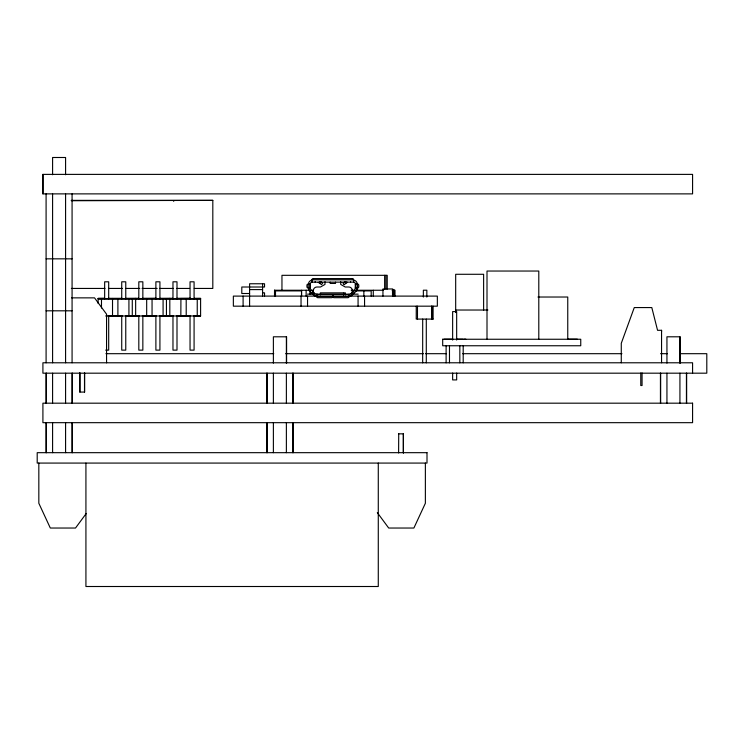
<?xml version="1.0" encoding="UTF-8"?>
<svg xmlns="http://www.w3.org/2000/svg" width="744" height="744" viewBox="0 0 744 744"><rect width="100%" height="100%" fill="white"/><g stroke="black" fill="none" stroke-linecap="round" stroke-linejoin="round"><path stroke-width="1.12" d="M42.91 193.877L42.91 174.384L692.58 174.384L692.58 193.877L42.91 193.877L42.91 174.384M46.091 362.784L46.091 193.877M52.592 362.784L52.592 193.877M52.592 174.766L52.592 157.495L65.584 157.495L65.584 174.766M65.584 362.784L65.584 193.877M72.075 362.784L72.075 193.877M79.794 372.949L79.794 392.069L84.611 392.069L84.611 372.949M79.906 392.069L79.906 372.949M84.5 392.069L84.5 372.949M98.134 303.459L98.134 298.391L104.802 298.372L98.134 298.428M101.491 308.025L101.491 298.911L98.134 298.865L200.601 298.902L101.491 298.856M104.653 298.893L104.653 281.799L108.689 281.809L108.689 298.893M106.559 362.83L106.559 314.182L94.525 297.86L71.619 297.86M108.689 315.475L108.689 350.126L105.657 350.117M105.657 315.968L112.521 315.995L112.521 298.911M200.601 298.428L193.933 298.437L200.601 298.391L200.601 315.977L117.896 315.995L117.896 298.911M121.728 315.475L121.728 350.126L125.764 350.126L125.764 315.475M121.728 298.893L121.728 281.799L125.764 281.809L125.764 298.893M138.961 315.93L128.926 315.995L128.926 298.911M132.283 315.977L132.283 298.902M135.65 315.995L135.65 298.911M138.812 315.475L138.812 350.126L142.848 350.126L142.848 315.475M138.812 298.893L138.812 281.799L142.848 281.809L142.848 298.893M142.262 315.93L146.68 315.93L146.68 298.911M156.463 315.93L152.055 315.93L152.055 298.911M155.887 315.475L155.887 350.126L159.923 350.126L159.923 315.475M155.887 298.893L155.887 281.799L159.923 281.809L159.923 298.893M173.11 315.93L163.085 315.995L163.085 298.911M166.442 315.977L166.442 298.902M169.809 315.995L169.809 298.911M172.971 315.475L172.971 350.126L176.998 350.126L176.998 315.475M172.971 298.893L172.971 281.799L176.998 281.809L176.998 298.893M176.421 315.93L180.839 315.93L180.922 298.911M190.622 315.93L186.214 315.93L186.214 298.911M190.046 315.475L190.046 350.126L194.082 350.126L194.082 315.475M190.046 298.893L190.046 281.799L194.082 281.809L194.082 298.893M200.601 315.977L197.244 315.93L197.244 298.911M194.268 288.44L212.812 288.44L212.812 200.369L71.303 200.369M281.957 290.253L281.957 275.317L387.224 275.317L387.224 289.109M352.349 292.857L352.349 292.206M353.642 282.069L353.884 282.153A1.655 1.655 0 0 1 355.297 283.845L355.269 288.607L357.222 288.607L357.222 287.593M422.666 362.83L422.694 319.083M426.293 362.83L426.293 319.083M446.112 362.83L446.112 345.755M449.478 362.83L449.478 345.755M452.64 373.079L452.64 379.914L456.667 379.914L456.667 373.079M452.64 340.064L452.64 311.597L456.667 311.597L456.667 340.064M455.681 312.573L455.681 274.285L483.619 274.285L483.619 310.257M459.829 362.83L459.829 345.755M463.196 362.83L463.196 345.755M487.004 339.255L487.004 271.039L538.796 271.039L538.796 339.255M567.756 339.255L567.756 297.023L537.949 297.023M621.277 362.784L621.277 343.3L634.269 307.57L651.809 307.57L657.557 330.308L661.556 330.308L661.556 362.784M394.99 296.103L395.008 290.253L392.162 290.253M357.222 288.607L356.943 289.974M332.791 295.768L332.68 295.973A1.293 0.995 0 0 1 331.554 296.484L317.911 296.475A1.311 1.004 0 0 1 316.618 295.461M319.976 283.52L321.092 281.93M86.211 513.537L75.507 528.035L50.313 528.035L38.828 503.26L38.828 463.075M350.87 293.675L354.795 289.76M345.169 281.548L343.031 283.036L344.147 284.645M344.147 284.636L347.56 282.255M108.103 315.93L122.304 315.93M117.896 315.93L112.521 315.93M152.055 315.93L146.68 315.93M180.922 315.94L186.214 315.93M71.303 200.731L212.812 200.369M46.091 258.838L72.075 258.838M313.363 278.591L352.349 278.591M352.349 278.591A1.311 1.004 0 0 1 353.642 279.614L353.642 282.134L311.829 282.153A1.655 1.655 0 0 0 310.443 284.087L307.932 284.087A1.311 0.986 90 0 0 306.928 285.38L306.937 286.682A1.311 0.986 90 0 0 307.932 287.974L310.443 287.984M355.269 284.087L357.78 284.087A1.311 0.986 -90 0 1 358.785 285.38L358.775 286.682A1.311 0.986 -90 0 1 357.78 287.974L355.269 287.984M308.49 288.309L310.443 288.309M355.269 288.309L357.222 288.309M71.368 288.44L104.988 288.44M108.466 288.44L122.379 288.44M125.857 288.44L139.77 288.44M142.095 288.44L157.161 288.44M159.486 288.44L173.399 288.44M176.877 288.44L189.627 288.44M308.49 287.593L308.49 288.607L310.443 288.607L310.443 284.087M249.593 289.602L262.586 289.602M313.429 290.253L274.517 290.253L274.517 296.103M351.177 290.253L383.486 290.253M351.94 290.904L371.182 290.904L371.182 296.103M262.586 292.857L264.538 292.857L264.538 296.103M311.262 292.857L314.014 292.857M351.698 292.857L354.451 292.857M249.593 293.508L241.8 293.508L241.8 287.007L264.538 287.007L264.538 283.762L249.593 283.762L249.593 306.175M311.978 293.573L314.74 293.573M350.973 293.573L353.735 293.573M307.542 294.15L321.231 294.15M321.743 294.15L343.97 294.15M344.481 294.15L358.171 294.15M316.618 294.866L349.094 294.866M317.874 296.103L233.356 296.103L233.356 306.175L437.351 306.175L437.351 296.103L348.452 296.103M487.897 310.025L455.681 310.025L455.681 312.266M46.091 310.815L72.075 310.815M125.615 315.93L128.926 315.93M159.774 315.93L163.085 315.93M193.933 315.93L197.244 315.93M433.12 319.083L416.231 319.083L416.259 306.175M443.991 339.19L452.715 339.19M457.002 339.19L463.028 339.19M464.014 339.19L465.791 339.19M567.579 339.19L577.325 339.19M105.908 353.688L273.755 353.688M285.649 353.688L423.42 353.688M425.549 353.688L446.465 353.688M462.74 353.688L621.956 353.688M660.533 353.688L667.47 353.688M680.072 353.688L706.8 353.688L706.8 373.181L42.91 373.181L42.91 362.784L692.58 362.784L692.58 373.181M398.607 433.836L403.425 433.836L403.425 452.947M320.543 281.548L322.682 283.036L321.566 284.636L318.153 282.255M310.918 289.76L314.842 293.675M377.32 512.625L388.694 528.035L413.887 528.035L425.373 503.26L425.373 463.075M344.621 281.93L345.746 283.52M332.921 295.768L333.033 295.973A1.293 0.995 0 0 0 334.158 296.484L347.801 296.475A1.311 1.004 0 0 0 349.094 295.461M308.49 288.607L308.769 289.974M686.647 373.181L686.647 403.183M686.433 373.181L686.433 403.183M680.146 363.128L680.146 336.8L666.94 336.8L666.94 363.128M679.932 336.8L679.932 363.128M679.932 373.181L679.932 403.183M666.94 373.181L666.94 403.183M661.556 330.308L661.556 331.601M660.653 373.181L660.653 403.183M660.44 373.181L660.44 403.183M642.063 372.93L642.063 385.522L640.77 385.522L640.77 373.023M433.11 306.175L433.082 319.083M431.957 306.175L431.957 319.083M431.604 306.175L431.604 319.083M426.824 297.051L426.861 290.207L423.355 290.207L423.355 297.051M417.477 306.175L417.477 319.083M403.313 433.836L403.313 452.947M398.719 433.836L398.607 452.947M394.264 290.253L394.264 296.103M394.125 290.253L394.19 296.103M393.995 290.253L394.05 296.103M393.855 290.253L393.92 296.103M393.716 290.253L393.781 296.103M393.502 290.253L393.641 296.103M393.371 290.253L393.446 296.103M393.232 290.253L393.306 296.103M393.027 290.253L393.167 296.103M392.897 290.253L392.953 296.103M392.758 290.253L392.823 296.103M392.683 296.103L392.692 288.96L382.946 288.96L382.946 296.103M392.479 290.253L392.544 296.103M385.941 275.317L385.941 289.109M384.639 275.317L384.639 289.109M378.278 463.075L378.278 586.505L85.923 586.505L85.923 463.075M373.283 290.253L373.283 296.103M364.56 296.103L364.56 306.175M363.872 290.904L363.853 296.103M358.069 296.103L358.069 306.175M355.948 284.087L355.948 287.984M352.349 293.257L352.349 290.579A3.571 3.571 0 0 0 348.778 287.007L345.216 287.007L340.715 284.413L340.715 281.632M350.564 281.567L350.564 282.125M349.094 294.15L349.094 296.679A1.311 1.004 0 0 1 347.801 297.702L334.158 297.693A1.293 0.995 0 0 1 333.033 297.182L332.921 294.866M346.016 281.567L346.016 282.125M345.365 294.903L345.365 292.857L320.348 292.857L320.348 294.903M343.561 293.183L343.561 295.126M335.516 282.134L335.516 283.436L330.197 283.436L330.197 282.134M332.791 294.866L332.68 297.191A1.293 0.995 0 0 1 331.554 297.693L317.911 297.693A1.311 1.004 0 0 1 316.618 296.679L316.618 294.15M324.998 281.632L324.998 284.413L320.497 287.007L316.944 287.007A3.571 3.571 0 0 0 313.363 290.579L313.363 293.257M319.697 281.567L319.697 282.125M317.26 294.15L317.26 296.103M315.149 281.567L315.149 282.125M312.071 279.614L312.071 282.134L312.071 280.181A3.915 3.915 0 0 0 308.49 284.087M309.978 290.253L309.978 294.15M309.764 284.087L309.764 287.984M307.542 296.103L307.542 306.175M306.128 290.253L306.128 296.103M301.58 290.253L301.58 296.103M301.497 296.103L301.497 290.904L275.503 290.904L275.503 296.103M301.041 296.103L301.041 306.175M293.08 373.181L293.08 403.183M293.08 422.676L293.08 452.678M292.866 373.181L292.866 403.183M292.866 422.676L292.866 452.678M286.589 363.128L286.589 336.8L273.383 336.8L273.383 363.128M286.375 336.8L286.375 363.128M286.375 373.181L286.375 403.183M286.375 422.676L286.375 452.678M274.806 290.253L274.862 296.103M274.62 290.253L274.741 296.103M273.383 373.181L273.383 403.183M273.383 422.676L273.383 452.678M267.096 373.181L267.096 403.183M267.096 422.676L267.096 452.678M266.882 373.181L266.882 403.183M266.882 422.676L266.882 452.678M262.586 283.762L262.586 296.103M243.102 296.103L243.102 306.175M173.705 200.685L173.705 201.336M72.289 373.181L72.289 403.183M72.289 422.676L72.289 452.678M72.075 373.181L72.075 403.183M72.075 422.676L72.075 452.678M65.584 373.181L65.584 403.183M65.584 422.676L65.584 452.678M52.592 373.181L52.592 403.183M52.592 422.676L52.592 452.678M46.305 373.181L46.305 403.183M46.305 422.676L46.305 452.678M46.091 373.181L46.091 403.183M46.091 422.676L46.091 452.678M353.642 280.181A3.915 3.915 0 0 1 357.222 284.087M312.071 279.614A1.311 1.004 0 0 1 313.363 278.591M349.727 296.103A3.571 3.571 0 0 0 352.256 295.052L356.171 291.137A3.571 3.571 0 0 0 357.148 289.304M312.071 280.823A1.311 1.004 0 0 1 313.363 279.8L352.349 279.809A1.311 1.004 0 0 1 353.642 280.823M309.178 284.087A1.311 0.986 90 0 0 308.174 285.38L308.183 286.682A1.311 0.986 90 0 0 309.178 287.974M308.686 289.76A3.571 3.571 0 0 0 309.541 291.137L313.466 295.052A3.571 3.571 0 0 0 315.986 296.103M356.534 284.087A1.311 0.986 -90 0 1 357.538 285.38L357.538 286.682A1.311 0.986 -90 0 1 356.534 287.974M442.689 339.255L442.689 345.755L580.748 345.755L580.748 339.255L442.689 339.255M112.614 298.437L108.103 298.437L122.304 298.437L112.614 298.437M146.763 298.437L142.262 298.437L156.463 298.372L146.763 298.437M180.922 298.437L176.421 298.437L190.622 298.372L180.922 298.381M135.65 298.372L125.615 298.437L138.961 298.437L135.65 298.372M169.809 298.372L159.774 298.437L173.11 298.437L169.809 298.372M692.58 403.183L42.91 403.183L42.91 422.676L692.58 422.676L692.58 403.183M427 452.678L37.2 452.678L37.2 463.075L427 463.075L427 452.678"/></g></svg>
